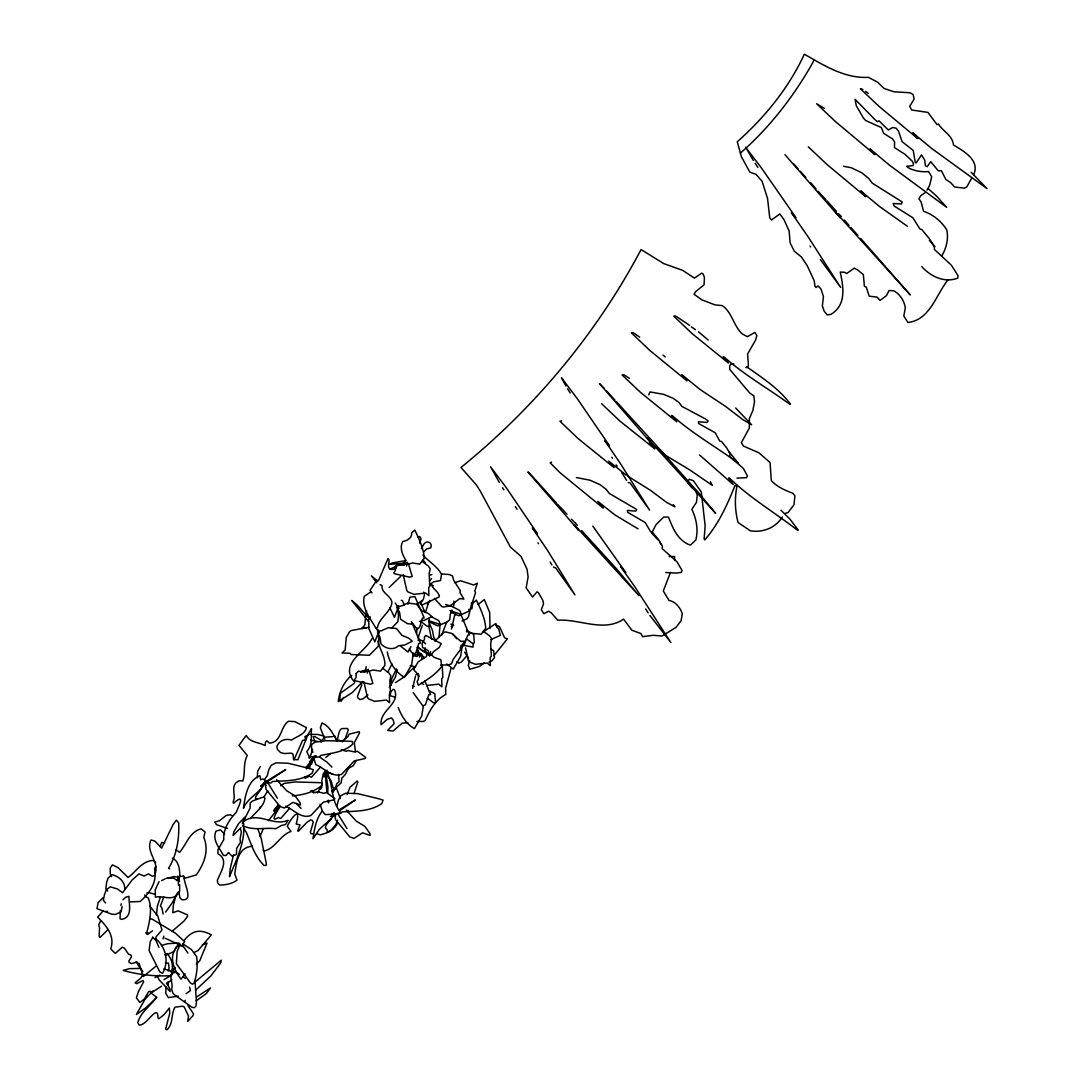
<?xml version="1.0" encoding="UTF-8"?>
<svg xmlns="http://www.w3.org/2000/svg" width="1084" height="1084" viewBox="0 0 1084 1084"><rect width="100%" height="100%" fill="white"/><g stroke="black" fill="none" stroke-linecap="round" stroke-linejoin="round"><path stroke-width="1.5" d="M325.471 771.185L325.579 773.082M124.674 889.883C125.609 882.119 119.172 876.495 112.126 874.653L108.102 877.918L106.639 882.43L105.839 888.677L107.614 891.034M156.448 914.95L157.356 906.427L160.446 896.807M469.657 660.495L468.302 665.319L469.738 669.262L479.277 666.511L484.291 662.961M416.69 633.07L416.947 627.677M423.221 706.565L421.784 715.874L414.454 728.611C406.27 724.166 401.487 715.846 398.194 707.459M462.055 647.04L460.619 656.362L453.288 669.085L446.676 663.964M342.381 741.903L342.436 740.86L347.896 736.7L349.075 734.193L359.183 731.686L359.536 732.892L354.319 742.648L355.444 751.537M365.62 616.403L364.793 625.278L361.649 628.327L366.378 628.205M365.701 614.872L366.541 610.997M413.261 653.002L411.703 664.6L404.373 677.324C395.348 672.039 388.98 662.094 387.327 651.945M425.145 647.853L425.429 650.481C425.05 654.858 419.522 647.134 417.096 647.338M339.807 699.41L340.213 694.031L341.284 692.554L354.102 683.462M368.181 669.248L367.151 673.123M407.516 562.217L406.486 566.092M420.538 653.34L419.508 657.216M327.72 793.515L327.951 787.106L325.552 771.645L323.357 773.393L321.826 780.724L322.124 785.073L318.669 790.602M122.126 906.563L121.056 911.874L115.27 914.489L111.53 914.124L96.977 908.69L98.061 902.823L102.953 897.688M233.588 854.558L230.282 868.284L229.51 876.712C235.811 860.818 243.968 845.439 243.859 827.729L242.857 825.574L243.453 824.802M490.009 628.354L489.683 612.46L484.318 599.587L478.085 604.493M172.017 970.302C173.372 964.137 171.15 958.188 167.071 953.514L164.904 954.841M471.838 609.113L471.404 602.907M429.183 618.558L429.101 625.17C428.478 629.682 422.232 620.82 419.481 621.362M120.961 905.452L121.164 903.839M421.432 600.495L420.944 604.452L422.028 605.021L439.061 596.986L439.386 595.699L437.651 592.528L432.624 587.216L431.256 584.059L429.399 583.964M366.121 666.66L365.796 669.37L367.259 671.037M418.478 650.766L418.153 653.462L419.616 655.143M466.621 631.918L466.947 629.641M439.034 636.891L440.077 624.438M390.348 691.429L390.376 695.738L394.481 697.026M430.646 651.511L429.291 655.712M408.004 604.235L409.887 597.257L414.874 596.512L424.196 617.894L422.462 618.083L419.63 627.148L417.232 629.411L411.419 621.674M276.596 779.667L286.664 790.751L295.119 795.9L300.173 802.865L300.471 804.978L292.924 802.404L284.252 808.041L280.024 806.401L266 789.288L264.794 780.101L262.531 778.881L260.729 779.857L259.903 775.724C247.166 780.886 245.133 796.632 243.439 808.339C248.046 796.632 261.976 792.594 265.661 780.561M120.365 910.479L120.039 918.758L121.584 919.395C133.088 917.403 128.806 904.124 128.955 896.292L125.337 897.416L123.048 899.788M155.066 873.812C159.809 861.685 145.188 851.78 151.015 840.005L154.849 841.049L161.638 848.122L173.183 824.409L176.421 820.168L178.697 822.919C179.348 838.677 176.949 854.517 168.576 868.311L169.632 868.894M172.478 971.671L175.161 967.389M293.994 759.816L302.639 740.345L305.105 740.006M175.906 895.56L173.264 905.56L172.79 912.714L178.155 910.845L187.356 914.855L187.64 916.224L184.185 920.885L171.909 931.481M163.115 938.866L163.765 936.142M729.573 456.296L730.128 454.047L727.012 448.329L721.551 441.554L719.722 441.025L715.223 432.76L698.652 423.519L698.367 421.744L706.89 422.448L708.15 421.012L705.725 419.061L681.85 406.378L679.14 402.652L673.462 398.465L663.774 394.386L650.061 391.92L648.679 394.874M336.934 806.089L338.398 800.182L340.891 795.629L345.782 793.217L357.693 793.624L379.536 798.962L383.086 800.114L381.717 803.678C369.82 811.713 355.701 811.089 342.246 811.875L340.864 813.271L336.826 813.61M354.021 793.542L357.828 782.092L357.192 781.008L350.105 787.106L347.11 794.653M418.045 647.026L417.177 653.205L418.248 651.077M397.245 669.844L395.335 677.188L389.373 687.554M450.93 668.598L445.605 688.326L445.809 694.41C435.429 699.871 429.901 710.237 425.158 720.481L423.207 721.483L416.852 721.497M415.429 676.335L412.611 688.503M973.608 174.809C980.37 160.364 963.69 151.069 953.459 144.971C952.606 135.229 942.728 131.394 938.365 123.901L937.077 124.687L927.958 112.411L911.671 109.999L909.666 106.395L914.137 99.023L913.107 94.538L909.923 92.736L894.178 91.828L884.124 88.495L877.593 82.154L868.46 77.33C844.68 78.631 824.125 65.487 804.342 54.2C788.867 87.831 764.857 117.302 737.255 141.787L741.415 156.787L749.871 172.166L756.049 174.348L762.093 181.258L767.553 198.507L769.762 217.965L771.551 219.984L779.83 213.941L783.962 219.645L789.152 230.987L790.114 242.816L794.287 251.203L801.388 256.949L807.187 265.607L814.152 280.607L815.019 286.271L815.954 287.531L818.014 285.891L820.981 288.967L823.434 296.582L822.363 305.864L824.152 311.135L827.214 314.929L831.035 314.319C846.685 304.821 843.379 286.867 840.249 272.084L844.571 272.26L846.821 273.493L854.233 268.1L858.121 270.309L863.365 274.631L864.409 286.352L866.224 286.989L869.219 296.203L877.024 297.084L880.086 300.404L886.455 295.62L889.029 290.566L893.663 290.742C900.005 294.13 904.137 300.756 905.33 307.721L903.826 316L907.891 322.463C930.045 320.132 936.129 294.414 948.107 279.672M171.922 973.229C169.036 978.432 173.521 983.838 171.597 989.096L172.844 993.107L174.592 994.922L192.193 1007.415L194.497 1007.632L195.947 1006.06L196.461 1002.077L195.134 983.147M168.237 971.007L169.077 968.256L168.467 963.107L165.296 963.12M453.234 606.945L454.575 602.69L453.803 601.213M323.981 776.903L325.2 770.859M314.211 756.117L309.441 761.876M441.635 635.197L446.649 622.257M345.2 738.854L348.276 729.871L347.395 728.462L341.772 728.57C337.138 730.575 338.479 747.025 334.915 736.077L332.923 736.592M425.551 612.04L428.898 601.674M333.574 813.176C334.522 818.813 321.04 826.062 326.989 829.463L327.395 832.173L331.501 829.748L335.837 824.639L337.598 820.181M670.468 572.487L663.3 590.983L669.045 600.428C675.725 601.728 680.183 607.568 682.27 613.747L681.091 620.753L675.928 627.433L662.012 635.996L653.259 635.305L642.663 636.647L640.779 633.476L631.891 630.251L623.585 619.14C604.073 632.636 579.439 618.801 557.745 620.183L551.282 612.826L548.626 611.227L543.924 613.679L541.295 609.818L543.504 603.774L542.894 600.441L538.531 592.826L537.014 591.823L532.583 597.04L526.133 587.894L528.111 576.905L527.081 569.344L521.011 556.377L510.388 547.068L480.375 491.242L476.269 484.751L460.971 467.475C534.466 407.896 596.877 333.276 641.064 249.537L663.693 263.575L682.771 270.417L694.424 278.141L701.7 273.154L703.042 273.913L704.424 277.355L704.072 284.78L695.589 291.745L694.017 294.184L701.714 299.767L714.966 304.875L722.364 305.634C732.12 312.395 733.556 325.877 742.215 333.94L747.418 336.677L754.83 332.436L756.889 335.444L755.548 340.105L747.608 353.98L748.448 365.62L747.201 367.571L745.887 367.53M160.242 846.265L161.746 842.349L164.727 843.162M452.014 610.075L450.199 614.764L449.806 619.614L447.231 621.864L437.814 625.915L428.749 621.62M260.106 836.374L263.1 829.165M177.803 892.308L172.37 902.579L165.622 912.051M149.633 918.487L152.478 919.313L175.554 933.283L184.619 941.671L182.397 944.855L187.925 953.134M312.626 749.288L309.794 757.987L306.772 751.564C313.059 744.342 310.769 736.659 311.514 728.678L307.924 734.6L297.951 759.735L293.561 759.599L293.046 754.139L291.298 753.15L284.252 753.556L280.526 752.54L277.518 749.478L276.786 746.578C279.333 740.196 285.471 738.231 291.582 740.087C296.718 736.348 304.794 734.722 306.447 727.649L294.848 721.619L288.466 721.266C280.295 726.714 281.745 742.391 269.428 743.123L266.908 740.873L265.526 742.039L265.16 745.602C258.859 742.079 249.957 742.662 246.19 735.44L239.008 745.318L247.26 755.48C242.897 763.515 245.485 772.824 242.83 780.954L239.212 780.697L235.689 783.041C231.177 788.691 236.231 795.629 233.114 801.821L233.521 803.325C245.797 792.485 239.022 805.263 236.177 812.458C229.266 819.49 222.952 829.572 223.792 839.599L217.925 849.802L217.952 853.718C229.307 860.019 220.662 871.712 217.356 880.371L217.708 883.013L219.618 885.059C225.607 884.951 232.261 883.812 237.017 880.167L234.74 873.921C236.556 862.891 237.694 847.051 252.558 846.252M391.988 663.991L387.76 672.175M142.397 975.288L140.798 978.134L135.08 982.768L136.57 983.716L143.02 980.464L143.63 981.765L138.427 991.575L136.408 997.754L139.822 1002.51L144.443 998.933L148.698 991.481L150.73 991.467L151.421 993.5M410.904 646.714L408.058 652.012L400.281 645.847M419.779 543.396L421.066 538.802L419.887 536.648L417.597 536.865M280.146 806.117C278.927 809.071 268.344 824.003 278.331 817.471L280.702 818.488L289.645 808.257M309.333 768.637L312.395 758.57L316.04 755.684L306.989 768.285M422.394 625.224L418.736 635.78L418.234 640.617M814.125 59.634L812.743 62.709C793.705 96.462 769.613 127.6 740.358 153.129M267.789 790.792L263.778 797.336M415.782 674.953L417.191 673.801M349.482 766.469L345.118 774.681L341.812 778.109L341.135 782.838L335.606 788.041M171.082 972.077L171.719 970.654L170.229 971.007M100.663 920.817L98.752 924.72L99.552 927.918L99.105 936.183L99.931 937.524L108.034 929.571M155.69 866.387L154.565 868.691C157.451 882.403 149.606 893.108 140.188 901.481L130.432 901.888M321.108 742.174L324.333 737.201L332.07 736.714M651.823 532.813L655.996 524.683L663.679 517.054L668.462 517.122C672.907 528.233 677.188 539.29 688.841 544.629L690.589 544.954L695.847 539.967C698.448 529.615 696.416 518.857 691.836 509.372L696.47 502.312L697.283 495.198L695.671 490.253L691.551 487.38L687.974 483.085L687.649 481.404L689.316 479.236L693.381 480.768L701.294 491.973L705.156 525.889L704.112 538.856L704.776 539.94C718.584 523.992 727.323 504.859 734.938 485.551L736.917 486.35C734.546 498.383 734.966 510.672 738.069 522.515L750.318 530.808C762.77 532.894 775.616 527.827 782.363 517M941.861 255.797C946.386 248.168 948.635 238.873 946.847 230.079C941.589 221.339 933.148 214.564 923.527 211.231L921.143 202.044L918.934 198.778L920.695 195.743L924.95 192.844M320.525 789.342L321.894 786.808M347.693 811.455L348.221 810.466M926.969 190.161L929.747 185.093L931.698 176.746L928.527 171.543C921.888 172.478 910.167 170.242 906.685 166.286L913.026 165.635L913.487 163.779L912.294 161.218L905.045 154.348L894.463 147.56L894.598 142.018L892.552 138.887L883.623 133.346L881.4 127.6L865.764 120.541L863.528 118.21L856.252 105.649L855.059 99.281L875.276 119.931L877.349 121.679L879.029 120.839L888.311 129.972L892.66 127.492L896.143 128.21L898.541 131.205L902.051 141.597L913.243 150.446L915.221 162.397L916.156 162.912L921.508 154.904L924.666 159.971L925.438 165.757L927.213 166.706L930.736 161.692L938.297 170.825L941.386 170.689L945.844 179.456L950.56 182.559L954.679 187.071L964.53 188.128L966.779 186.895L971.996 177.681M451.459 628.991L454.616 615.441L456.039 614.276M278.967 807.35L268.439 820.683M356.284 760.494L353.167 765.805L346.324 769.328M471.35 608.314L473.193 602.826L476.337 600.089C480.605 609.005 485.239 618.544 485.7 628.354L481.282 634.14L470.348 633.273M429.359 581.024L431.5 578.721M163.833 896.942L160.446 906.007L161.882 907.918L163.142 914.042M242.274 823.393L250.119 808.068L250.255 802.851L252.599 800.981L261.108 797.77L264.239 797.011L264.97 798.542C263.385 807.282 255.499 812.079 250.485 818.569M493.884 655.725L507.461 638.706L504.71 637.975L499.453 626.606L495.442 624.75M311.501 764.112L313.818 757.77L311.948 756.564L308.926 757.879M396.459 668.828L391.703 678.841L390.647 685.698L391.459 685.034M427.353 604.533L429.833 600.401M421.378 548.599L424.223 543.612C427.638 539.575 433.166 543.68 430.619 548.003L426.662 548.856L423.736 551.946M332.734 816.672L334.279 813.339L335.769 815.927M396.988 607.663L397.652 606.606M343.56 697.486L341.081 701.321L339.929 699.573M337.436 823.474C332.842 831.509 328.154 832.566 320.322 834.87L316.609 833.664M466.947 655.576L461.486 661.958L458.993 663.191L456.947 661.768M176.556 880.587L178.481 877.661L177.735 876.062M372.137 638.395C365.159 652.27 338.222 664.478 354.78 682.27M429.847 584.384L433.844 581.783L440.483 580.536L441.554 574.276C437.326 566.309 428.912 561.756 422.882 555.076M180.052 944.598L177.098 951.684L176.38 963.676L190.527 983.12L192.464 984.15L193.995 983.296C196.882 974.814 197.925 965.492 196.611 956.63L191.624 949.719L182.735 943.744M314.888 756.293L313.303 758.082M306.298 768.935L307.748 766.794L306.731 767.513M320.498 767.011L311.542 777.228L309.184 776.225L305.146 778.366L304.685 776.998M362.828 681.47L352.232 692.581L338.289 701.592C339.143 691.795 344.062 681.592 351.677 675.373M264.442 779.518L267.287 775.697L268.764 769.789L271.244 765.236L276.135 762.824L288.046 763.231L309.888 768.57L313.439 769.721L312.07 773.285C300.173 781.32 286.068 780.697 272.599 781.483L271.217 782.878L264.686 782.756M322.449 810.818C316.067 818.528 314.333 829.26 313.073 838.731L319.252 829.409L331.176 818.65M188.548 1005.139L188.074 1005.762L193.48 1013.757L193.06 1015.6L187.627 1021.426L188.548 1016.128L184.199 1006.955L182.505 1006.209L174.971 1007.171C170.865 1013.96 173.454 1023.377 167.166 1029.705L165.649 1029.082L169.781 1013.188L169.321 1008.093L163.914 1014.787L158.887 1018.757L158.061 1018.174C157.844 1002.321 147.031 1025.911 139.199 1025.03L137.79 1022.673C140.541 1011.806 151.326 1005.424 156.489 997.117L152.343 994.028M305.905 767.526L313.818 757.77L315.715 764.586C324.224 767.933 331.812 777.96 341.745 774.233L354.224 760.914L365.023 758.529L365.714 757.459L357.435 751.28L354.766 752.011L348.127 750.521L346.297 751.293L341.338 749.708M332.327 793.068L336.148 787.323L340.39 798.488M278.209 804.707C265.892 820.344 283.249 799.694 274.482 811.496L279.062 805.954M159.05 881.631L155.256 889.72L155.378 897.173C162.6 895.343 171.448 901.007 177.275 894.612L179.659 891.333L179.646 884.558M389.562 692.961L393.004 689.397L394.427 689.573C400.809 704.166 379.427 710.128 381.107 724.654L387.3 719.275L391.446 717.933L393.262 720.169L394.088 723.719L387.625 730.413L393.045 731.023L402.259 723.136L407.814 722.757M163.887 968.906L172.207 971.386L174.185 969.015L175.31 969.245M156.855 997.456L146.164 1007.483L136.408 1014.516L144.755 999.651L147.952 996.047L153.345 990.844L152.6 991.982L161.557 986.169M103.427 910.56L97.668 917.159C106.422 925.912 115.202 935.627 110.731 948.934L115.324 953.392L122.316 947.186L124.308 948.066L128.495 954.056L131.15 955.234L131.476 956.887L128.888 960.939L129.213 962.592L131.733 963.568L137.099 962.05L138.522 965.817L142.925 971.549M400.741 576.349L389.183 587.447M413.776 667.473L404.589 676.687L395.375 682.676M184.307 940.262C192.762 929.394 201.407 929.381 211.312 934.896L198.02 950.587L194.564 952.199M460.998 647.731L462.245 646.349M185.269 1000.275L184.443 1002.104M391.378 628.395L397.909 621.62L398.478 615.509L397.503 605.956M240.96 827.62L233.087 835.561L233.765 831.956L238.615 823.569L244.943 817.092L243.128 822.959L243.9 824.233M266.745 780.792L263.398 783.569M185.134 973.974L181.014 979.109C173.928 970.248 167.817 955.546 177.546 946.359L178.684 946.102M196.34 964.11L199.768 960.749L207.044 943.066L202.396 944.841M335.363 788.285L331.609 791.415M326.975 770.182L325.173 773.299L326.934 792.323M367.923 694.966L362.801 698.963L359.861 699.546L357.828 697.798L357.476 696.267L361.609 685.4L361.392 683.056M179.754 943.392L176.191 947.023L174.118 951.549L165.54 955.261M400.01 565.143L401.487 563.816L404.21 563.612M360.687 672.161L362.164 670.847L364.888 670.63M260.255 766.673L257.626 771.307L257.355 777.729M434.833 641.118L443.898 632.324L445.646 631.918L451.757 633.435L460.89 641.443L464.86 641.118L460.307 647.676L460.632 649.37L453.248 659.275L451.554 663.747L448.546 664.939L440.768 665.129M483.369 631.796L495.849 623.517L496.77 627.04L498.654 628.801L500.361 635.387L490.727 639.614M317.368 792.973L319.143 791.442M166.408 983.73L171.855 979.733M325.823 757.472L330.498 753.624M397.422 606.362L400.863 606.213L407.855 603.029L416.595 604.167L421.486 610.631L428.37 613.517L431.879 616.579L424.359 620.319L421.242 620.698M377.815 631.01L381.243 630.861L388.235 627.69L396.473 628.544L401.866 635.278L408.749 638.164L412.272 641.227L404.738 644.98L398.533 645.725C393.438 650.739 385.362 648.679 380.958 643.869L380.077 637.419L377.53 632.514M195.703 990.166L210.933 975.844L220.77 962.836L221.231 960.207L194.971 982.131M152.546 930.831L147.478 934.449L146.489 933.758C149.416 922.619 152.98 908.107 147.993 897.633L146.245 897.173L144.728 894.883M152.939 937.308L150.215 941.589L149.104 950.654L159.741 971.779L162.546 973.378C169.131 961.765 166.069 947.795 156.313 939.218M331.636 815.358L334.279 813.339L335.633 819.68L349.671 836.794L353.899 838.433L362.571 832.81L370.105 835.371L369.807 833.257L364.766 826.293L356.297 821.144L346.243 810.06M264.632 782.946L260.661 786.252L285.715 769.572L263.94 782.784L261.501 788.407L255.702 796.713L255.417 798.474L257.342 799.071M370.159 616.85L368.641 619.655L368.98 628.883L374.834 641.904L378.37 632.609L378.045 630.265M264.361 782.919L265.336 782.187M155.974 966.169L143.237 976.589L138.955 963.134M280.77 785.792L284.116 783.42L295.2 781.943L321.46 782.716L321.88 785.385C313.574 792.377 302.856 795.046 292.246 795.886M660.983 544.574L659.75 542.041M339.4 810.873L355.362 799.965L339.875 809.45M325.417 771.74L326.907 772.038C333.316 784.64 330.823 800.236 340.037 811.74L338.56 813.962L325.254 814.612L322.382 811.144L320.051 804.301M333.032 813.962L334.007 813.312M389.969 569.032L404.752 562.61M371.243 591.634L364.292 596.349C361.243 607.69 370.755 619.059 375.972 628.3L377.476 627.406C379.427 617.392 390.85 612.257 391.934 602.46C390.985 595.333 381.256 593.327 382.029 585.685L380.077 584.574M401.622 564.588L405.145 562.257L405.443 559.629C402.327 554.493 399.318 547.027 402.882 541.472C407.327 540.686 412.15 538.084 411.69 532.827L414.833 530.09C419.101 539.005 423.736 548.545 424.196 558.355L419.779 564.141L412.733 562.989L407.001 564.412M454.657 582.731L460.578 580.739L473.6 584.994L477.353 583.219L474.778 591.092L475.551 592.555L469.724 610.82L458.789 615.78L450.917 612.257M334.468 814.233L330.308 816.645M171.773 975.004L163.941 979.665M167.017 878.352L173.806 876.631L179.321 877.241M396.432 567.772L393.844 569.371L390.592 569.385C385.755 566.986 391.161 560.645 388.031 558.517L378.763 579.967L377.503 581.051L376.866 580.225L370.037 590.252L372.002 592.88M367.679 671.443L373.411 670.007L380.457 671.172L384.874 665.386C385.348 656.741 379.712 649.384 377.842 641.037M420.036 655.535L421.879 654.397M170.974 971.278L173.833 969.543M197.112 996.67L210.526 987.917L206.258 993.635L196.15 1000.83M155.026 977.687L159.876 975.072M244.266 821.062C258.249 811.252 273.331 826.794 288.114 820.263L285.512 824.531L281.352 825.507L275.77 828.745C264.997 827.214 253.195 831.089 242.857 825.574M186.082 993.689L190.459 990.586L189.605 987.05M161.584 880.601L165.229 878.853M551.607 462.109L550.157 462.8L560.022 472.719L600.712 506.011L603.381 508.017L597.853 501.35L614.885 514.914L638.029 528.843M416.771 603.964L421.947 601.566L423.356 599.357L424.535 594.506L423.641 592.149M462.014 621.051L467.19 618.652L468.6 616.444L469.778 611.579L468.884 609.235M488.952 662.094L492.177 660.603L494.521 657.473L493.613 650.685L490.686 649.031M331.596 814.301L332.978 813.678M420.998 653.964L418.194 654.587M146.855 893.026L148.643 892.606L155.175 894.314M431.757 574.561L429.996 575.184M184.104 878.46L196.312 874.937C203.995 863.921 209.347 850.967 203.806 837.322L205.079 831.984L201.082 828.84C189.321 832.092 186.624 844.246 179.592 852.295L176.055 849.842M308.628 734.83L304.861 736.605L305.756 740.182M332.842 774.139L325.552 771.645L325.214 773.461L330.959 780.602L333.073 787.472L335.254 788.949L336.717 783.746L339.075 781.672L338.615 774.464M414.522 654.939L420.484 653.815M161.462 945.465L167.79 943.69L178.603 943.026M153.982 875.777L152.397 876.251L148.278 873.867L144.131 876.089L139.023 873.88L132.045 880.086L122.56 892.769L117.804 889.11L110.161 886.766L106.083 890.276L104.511 894.598L103.332 900.289L105.595 902.972M407.489 563.03L389.847 564.29L392.178 562.975L406.134 560.509M368.167 670.061L363.33 670.671M178.426 996.169L168.318 997.605L165.811 993.378L166.001 986.535M561.648 420.822L559.927 421.242L578.287 438.749L614.072 467.624L608.72 461.093L626.159 475.144M785.439 513.247L787.987 512.637L794.003 504.792L794.911 495.713L792.689 493.139C784.965 490.415 776.767 486.662 771.307 480.524L770.033 462.489L758.908 452.787L743.421 446.052L741.321 442.733L749.369 427.99L749.329 418.668L752.892 410.402L754.545 401.527L753.773 395.796L749.64 392.923L729.695 369.332L729.749 365.62L731.172 363.926L733.8 364.007M368.845 627.324L351.162 630.522L349.59 631.715L346.189 637.622L345.173 649.926L342.043 652.974L349.997 653.232L350.959 654.519L369.373 655.237L378.302 646.267L378.872 640.156L377.788 629.33M166.435 878.27L173.481 878.04L179.497 881.712L178.481 877.661L178.169 880.926L179.958 876.075L182.071 876.549L183.196 875.682L184.212 876.631C182.911 882.186 194.822 901.752 181.665 899.612L180.039 897.931L178.765 891.522M426.906 685.44L438.79 684.167L441.893 686.795L441.703 678.611L442.882 677.392L442.191 664.736M313.479 833.921L310.729 833.569L310.417 832.024L313.222 822.377L312.246 820.276L310.498 819.911L306.962 822.309L298.425 831.157L297.666 830.927L300.024 824.856L296.176 824.016C301.718 804.247 290.295 819.219 287.287 826.252L290.973 831.469C280.173 834.937 275.119 848.799 264.117 851.008L263.155 850.249M310.485 790.954L315.444 792.553L317.273 791.781L323.926 793.258L326.582 792.526L334.875 798.705L334.17 799.775L323.384 802.16L310.891 815.493C301.244 819.219 293.886 809.558 285.634 806.306M181.028 945.98L183.345 946.508L164.944 938.161M106.557 911.319L107.573 911.292M313.804 757.594L319.848 756.727L320.457 755.562C331.582 752.946 343.818 752.431 352.734 744.139L352.314 741.47L348.52 741.199L326.054 740.697L314.97 742.161L311.623 744.545L311.474 748.041L312.883 752.337M669.194 556.566L674.587 556.539L674.695 560.496M309.875 734.396L317.666 734.437L324.021 736.131M140.812 968.446L129.538 968.635L123.21 970.424C138.115 974.665 154.199 976.467 169.849 975.749L173.616 972.7L176.326 972.24L179.348 974.326M410.335 665.535L415.646 666.931M414.522 686.416L412.408 686.104M736.903 478.152L746.564 477.665L747.445 476.012L743.177 468.193L730.562 457.285M665.793 572.501L676.66 573.111L681.402 572.257L682.066 570.414L676.931 561.756L662.148 548.612L662.405 546.106L658.652 539.778L652.46 532.285L650.617 531.688L645.197 522.542L627.826 512.38L627.324 510.401L635.752 511.133L636.809 509.534L609.262 493.423L606.146 489.304L600.075 484.683L590.089 480.212L576.363 477.556M441.594 573.924L449.494 574.574L452.448 575.929L453.762 580.455L460.361 590.685L459.887 592.338L463.911 599.1L459.901 598.544L449.887 605.915L443.532 607.054L441.784 606.552L434.44 598.382M628.164 482.583L629.899 482.732L649.601 510.117L620.143 463.112L604.669 440.456L609.33 446.066L609.032 445.063L577.244 398.614L561.431 377.693L565.875 386.012M429.982 584.561L433.383 585.78M411.825 624.127L407.367 623.639L400.565 619.221L399.684 612.758L397.137 607.867M317.097 741.361L310.607 740.223M843.582 166.299L851.225 167.722L861.753 172.776L868.528 178.237L872.363 183.237L902.159 201.909L901.468 203.968L893.202 203.535L894.083 205.974L912.864 217.762L919.937 228.941L921.834 229.578L929.313 238.629L934.218 246.353L934.462 249.523L951.359 265.173L958.066 275.756L957.795 278.1C944.584 283.29 930.682 276.447 921.806 266.678M172.207 971.386L176.326 972.24L174.551 971.589M934.069 246.502L934.936 246.705L929.34 240.309M145.839 932.741L148.508 933.338M445.443 604.479L452.069 606.471L459.792 610.509L461.337 614.398L449.996 610.631M401.243 600.346L402.381 600.631L404.373 605.184M451.242 626.593L452.34 626.864M412.706 655.522L417.069 656.457L419.156 654.438L421.757 655.847L421.974 658.584M862.864 89.471L860.357 88.766L879.165 106.503L917.782 138.644L912.809 132.79L931.644 148.44L987.023 188.63L971.142 172.261M336.175 739.451L341.975 741.077M227.586 828.515L216.421 824.639L214.808 822.106L219.537 820.696L226.38 815.344L230.336 814.734L231.895 815.615M553.436 567.122L555.591 567.853L574.913 594.872L547.325 550.076L532.38 528.03L537.136 533.789L536.959 532.949L506.282 487.719L490.564 466.784L499.304 482.394M429.007 620.753L440.348 624.519L438.803 620.631L431.08 616.593M450.795 624.059L453.668 625.59M907.403 226.271L879.558 206.529L860.737 190.879L865.709 196.719L827.078 164.578L808.271 146.841M467.597 631.051L473.627 634.14L474.345 642.243C473.965 646.62 468.451 638.896 466.012 639.099M418.681 639.289L423.343 641.322L425.511 643.869M428.763 690.576L434.792 693.652L435.497 701.768C435.118 706.145 429.603 698.421 427.177 698.624M421.053 683.083L423.668 684.411M154.524 939.3L155.717 939.936L158.914 947.335M627.528 475.971L650.454 490.32L666.538 502.339L674.885 506.797L673.245 504.656M172.37 858.135C178.968 861.13 179.646 869.395 179.822 875.723M708.218 340.064L698.475 331.799M398.045 607.65L399.034 608.368L395.226 603.097M378.438 632.297L379.427 633.029L375.606 627.758M322.341 740.941L314.902 736.619L313.154 736.632L314.441 740.386M629.411 378.343L623.923 374.752L622.108 374.969L640.59 392.476L676.836 421.866L671.497 415.47L672.893 416.148C693.137 434.074 716.483 447.164 738.19 463.058L729.356 452.191M691.348 326.934L695.372 329.59M639.723 337.124L633.449 332.91L631.362 332.842L649.899 350.498L686.971 380.85L681.809 374.603L699.871 389.373L725.792 406.568L742.594 419.467L751.632 424.793L735.643 407.977M320.173 757.431L327.07 762.201L331.934 767.147M419.047 648.124L429.969 655.549M689.641 325.335L675.562 315.972L673.747 316.176L692.215 333.682L728.462 363.086L723.136 356.69L724.532 357.368C744.776 375.294 768.122 388.384 789.816 404.278L790.426 404.129C778.868 388.37 762.147 377.842 746.605 366.663M424.44 657.609L418.275 651.863M865.56 91.395L868.243 93.319M301.081 808.393L296.217 803.461M182.966 976.792L185.337 978.513M824.355 108.332L816.604 103.739L835.452 121.571L874.842 154.605L870.059 148.915L889.259 164.998L946.698 207.356L936.468 195.987L928.405 188.86M422.055 561.309L428.37 566.078L430.199 568.87L429.156 573.612L429.86 586.268L428.681 587.487L428.858 595.658L425.755 593.043L413.885 594.317L408.031 591.959L406.812 590.59L403.207 574.696M483.559 631.308L489.86 636.091L491.689 638.869L490.659 643.611L491.35 656.267L490.171 657.487L490.361 665.671L487.258 663.042L475.375 664.316L469.521 661.958L468.302 660.59L465.605 647.853M382.733 668.327L389.034 673.11L390.863 675.888L389.833 680.63L390.525 693.286L389.359 694.505L389.535 702.689L386.432 700.061L374.563 701.348L368.696 698.977L367.476 697.608L363.885 681.728M463.383 645.251L473.031 647.107L473.166 643.476M422.828 559.561L425.375 563.084M575.184 522.922L571.458 519.195M663.029 355.078L665.237 356.934M699.546 454.982L733.285 484.589L728.611 477.963L730.155 478.749C750.724 498.504 775.114 512.746 797.458 530.212L798.271 530.144L789.816 518.992L780.941 510.185M152.465 937.159L155.717 939.936L156.001 936.915L161.99 929.977L157.763 915.953L149.809 906.183M530.022 473.762L527.922 471.96L578.666 530.401L574.154 524.561L638.991 595.685L615.915 568.138L581.62 530.564M841.441 216.57L838.542 213.751M649.777 438.288L616.539 401.825M406.595 564.019L405.118 562.339M850.954 227.559L857.81 235.323M377.638 581.268L371.433 575.807L376.704 582.731M313.913 792.987L311.704 790.412M601.579 403.668L619.845 421.012L654.804 448.884L649.289 442.218L666.308 455.781L689.451 469.711L712.405 485.442L710.332 481.811M413.248 692.744L422.828 705.833L425.375 704.79L428.858 694.681L430.592 694.505L424.752 680.833M825.913 199.781L818.19 191.353M136.015 961.887L137.79 963.703M224.659 834.192L220.499 829.883L216.028 831.089C211.868 839.815 219.551 847.986 223.385 855.33L225.973 855.561L228.534 852.458L231.8 855.981L236.447 854.571L236.664 848.257L240.458 842.512L240.079 838.799L241.393 831.848L240.621 829.572M452.543 624.235L453.234 624.953M531.065 474.887L556.377 502.935M604.194 388.37L599.52 383.682L651.565 443.505L647.256 437.977L715.603 513.288L699.221 493.477L650.17 438.559M606.403 390.768L614.967 400.091M849.029 225.486L844.368 220.025M651.809 533.179L657.893 539.832M793.705 163.969L798.122 168.819M800.344 171.272L805.859 177.464M566.973 514.236L557.393 504.087M155.703 862.864L153.481 860.425C141.733 860.859 136.408 871.495 128.047 877.498L117.953 867.552L112.411 864.883L110.202 868.149L110.283 873.921L111.584 876.617M860.723 238.494L910.289 294.943L835.479 212.003L840.114 217.613L839.368 216.922L785.006 154.727M452.746 633.883L456.662 638.761M810.48 182.546L816.035 188.846M827.038 200.933L836.414 211.38M575.468 523.044L577.433 525.374M368.574 621.674L351.812 600.455L358.032 605.929L368.804 618.205M616.146 464.928L617.189 466.174M429.725 655.766L425.131 651.023L424.616 649.072M468.518 658.151L464.629 652.134M592.812 526.106L625.834 572.65L620.753 566.81L634.696 586.566L670.888 642.568L649.939 615.482M409.291 649.126L413.546 654.722L415.944 652.46L418.79 643.408L420.511 643.218L411.893 622.528M166.868 983.242L170.012 989.34L170.107 991.535L159.036 979.746L157.288 975.397M425.511 652.026L427.069 654.248M515.279 506.634L517.109 509.29M820.331 259.469L840.696 287.45L807.824 236.393L791.374 212.708L795.846 218.006L795.304 216.678L761.551 168.115L745.629 147.248L753.448 160.554M645.644 609.018L648.178 612.88M755.223 163.318L757.865 167.464M346.975 828.569L337.612 813.474M277.341 798.176L267.341 782.025M502.583 487.732L503.884 489.792M810.033 245.987L810.669 246.989M621.904 472.868L626.62 480.388M567.596 388.804L570.198 392.977M436.229 641.267L433.708 637.229L432.475 630.414L429.616 623.815M550.157 562.095L551.932 564.967M611.837 457.299L612.406 458.22M537.976 542.854L538.491 543.721M337.232 741.47C333.316 734.695 329.821 726.009 321.962 723.014L320.349 727.825L324.875 739.329M265.39 784.206L266.122 785.534M420.186 601.498L424.725 611.796M461.066 645.183L462.462 646.484L464.209 645.278L467.705 635.17L469.44 634.98L460.808 614.303M243.534 828.108L246.312 832.376C251.271 843.908 254.713 856.509 264.157 865.506L266.501 865.154L265.892 861.319L261.217 838.501L257.829 828.623M389.888 607.839L394.441 617.257L397.991 607.948L397.665 605.617M418.329 673.543L419.115 676.579M428.871 626.579L431.581 639.208M328.14 800.588L328.56 802.865L328.262 800.195M260.106 807.092L260.201 807.797M167.912 981.914L168.372 985.478M178.291 882.715L178.562 885.371M413.98 668.95L414.156 670.44C417.557 673.083 420.321 677.608 417.096 681.592L418.343 685.291C426.744 680.007 435.795 674.492 441.622 666.538L440.931 659.763L434.223 657.432L430.05 653.611L427.313 654.438L426.134 656.796L418.18 661.863L413.98 668.95M356.148 673.611L356.053 677.527L354.468 679.871L355.213 680.793L370.2 684.167L372.882 683.448L369.4 671.741L367.828 670.739L366.798 670.346L364.712 672.365L358.384 671.172L356.148 673.611M395.47 566.58L395.389 570.509L393.79 572.853L394.535 573.761L409.522 577.149L412.218 576.431L408.722 564.71L407.15 563.707L406.121 563.314L404.034 565.333L397.706 564.154L395.47 566.58M424.522 636.904L424.467 639.316L422.191 643.395L422.516 647.433L428.261 650.563L428.708 654.058L431.622 654.424L433.437 651.755L439.21 647.473L441.283 643.679L425.741 635.4L424.522 636.904"/></g></svg>
